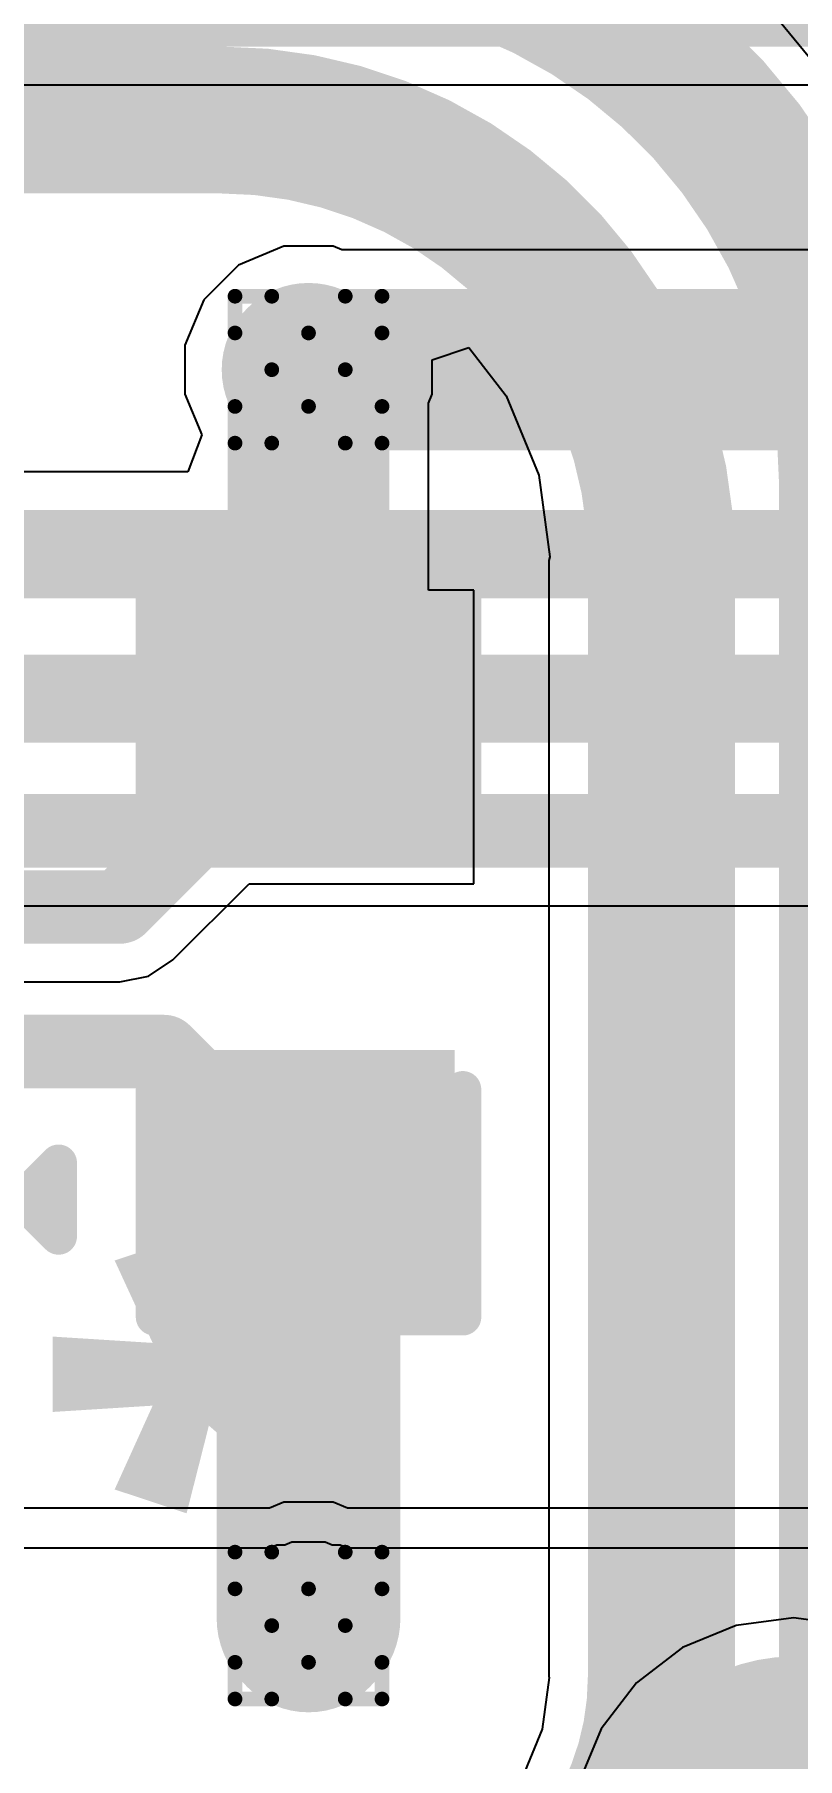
# Model space of a CAD drawing. Header units: inches. Extents: x -0.2 to 17.4, y -0.2 to 2.6.
# Drawn here: x 0.8297 to 0.9335, y 0.8749 to 1.1096 of the extents above; entities that cross this region are included whole.
import ezdxf

# ---------------------------------------------------------------- set-up
doc = ezdxf.new("R2010")
doc.units = ezdxf.units.IN
doc.header["$MEASUREMENT"] = 0
for name, color, linetype in [('Bottom Layer', 5, 'Continuous'), ('Drill Drawing', 1, 'Continuous'), ('Top Layer', 1, 'Continuous'), ('Top Overlay', 2, 'Continuous'), ('Top Paste', 8, 'Continuous'), ('Top Solder', 216, 'Continuous'), ('Via Holes', 16, 'Continuous')]:
    doc.layers.add(name, color=color, linetype=linetype)
doc.styles.add('Arial_Bold', font='', dxfattribs={"height": 0.2})
doc.styles.get('Arial_Bold').set_extended_font_data('Arial', bold=True)

# ---------------------------------------------------------------- blocks, each defined once
blk = doc.blocks.new('VSSOP_8_3_1_2_1__18')
at = {"layer": 'Top Layer'}
for points in [[(-0.04528, 0.03543), (-0.04528, 0.02362), (-0.07677, 0.02362), (-0.07677, 0.03543)], [(0.07677, 0.03543), (0.07677, 0.02362), (0.04528, 0.02362), (0.04528, 0.03543)], [(-0.04528, 0.01575), (-0.04528, 0.00394), (-0.07677, 0.00394), (-0.07677, 0.01575)], [(0.07677, 0.01575), (0.07677, 0.00394), (0.04528, 0.00394), (0.04528, 0.01575)], [(-0.04528, -0.00394), (-0.04528, -0.01575), (-0.07677, -0.01575), (-0.07677, -0.00394)], [(0.07677, -0.00394), (0.07677, -0.01575), (0.04528, -0.01575), (0.04528, -0.00394)], [(-0.04528, -0.02362), (-0.04528, -0.03543), (-0.07677, -0.03543), (-0.07677, -0.02362)], [(0.07677, -0.02362), (0.07677, -0.03543), (0.04528, -0.03543), (0.04528, -0.02362)]]:
    blk.add_hatch(color=1, dxfattribs=at).paths.add_polyline_path(points)
at = {"layer": 'Top Paste'}
for points in [[(-0.04528, 0.03543), (-0.04528, 0.02362), (-0.07677, 0.02362), (-0.07677, 0.03543)], [(0.07677, 0.03543), (0.07677, 0.02362), (0.04528, 0.02362), (0.04528, 0.03543)], [(-0.04528, 0.01575), (-0.04528, 0.00394), (-0.07677, 0.00394), (-0.07677, 0.01575)], [(0.07677, 0.01575), (0.07677, 0.00394), (0.04528, 0.00394), (0.04528, 0.01575)], [(-0.04528, -0.00394), (-0.04528, -0.01575), (-0.07677, -0.01575), (-0.07677, -0.00394)], [(0.07677, -0.00394), (0.07677, -0.01575), (0.04528, -0.01575), (0.04528, -0.00394)], [(-0.04528, -0.02362), (-0.04528, -0.03543), (-0.07677, -0.03543), (-0.07677, -0.02362)], [(0.07677, -0.02362), (0.07677, -0.03543), (0.04528, -0.03543), (0.04528, -0.02362)]]:
    blk.add_hatch(color=8, dxfattribs=at).paths.add_polyline_path(points)
at = {"layer": 'Top Solder'}
for points in [[(-0.04128, 0.03943), (-0.04128, 0.01962), (-0.08077, 0.01962), (-0.08077, 0.03943)], [(0.08077, 0.03943), (0.08077, 0.01962), (0.04128, 0.01962), (0.04128, 0.03943)], [(-0.04128, 0.01975), (-0.04128, -0.00006), (-0.08077, -0.00006), (-0.08077, 0.01975)], [(0.08077, 0.01975), (0.08077, -0.00006), (0.04128, -0.00006), (0.04128, 0.01975)], [(-0.04128, 0.00006), (-0.04128, -0.01975), (-0.08077, -0.01975), (-0.08077, 0.00006)], [(0.08077, 0.00006), (0.08077, -0.01975), (0.04128, -0.01975), (0.04128, 0.00006)], [(-0.04128, -0.01962), (-0.04128, -0.03943), (-0.08077, -0.03943), (-0.08077, -0.01962)], [(0.08077, -0.01962), (0.08077, -0.03943), (0.04128, -0.03943), (0.04128, -0.01962)]]:
    blk.add_hatch(color=216, dxfattribs=at).paths.add_polyline_path(points)
at = {"layer": 'Top Overlay'}
for points in [[(0.042, 0.041, 0.005, 0.005, 0), (-0.042, 0.041, 0.005, 0.005, 0)], [(-0.042, 0.041, 0.005, 0.005, 0), (-0.042, 0.036, 0.005, 0.005, 0)], [(0.042, 0.041, 0.005, 0.005, 0), (0.042, 0.036, 0.005, 0.005, 0)], [(-0.083, 0.03, 0.005, 0.005, 0), (-0.088, 0.035, 0.005, 0.005, 0)], [(-0.088, 0.035, 0.005, 0.005, 0), (-0.088, 0.025, 0.005, 0.005, 0)], [(-0.083, 0.03, 0.005, 0.005, 0), (-0.088, 0.025, 0.005, 0.005, 0)], [(-0.042, -0.036, 0.005, 0.005, 0), (-0.042, -0.041, 0.005, 0.005, 0)], [(0.042, -0.036, 0.005, 0.005, 0), (0.042, -0.041, 0.005, 0.005, 0)], [(0.042, -0.041, 0.005, 0.005, 0), (-0.042, -0.041, 0.005, 0.005, 0)]]:
    blk.add_lwpolyline(points, format="xyseb", dxfattribs=at)
for points in [[(-0.04325, 0.041, 0.0025, 0.0025, 1), (-0.04075, 0.041, 0.0025, 0.0025, 1)], [(-0.04325, 0.041, 0.0025, 0.0025, 1), (-0.04075, 0.041, 0.0025, 0.0025, 1)], [(0.04075, 0.041, 0.0025, 0.0025, 1), (0.04325, 0.041, 0.0025, 0.0025, 1)], [(0.04075, 0.041, 0.0025, 0.0025, 1), (0.04325, 0.041, 0.0025, 0.0025, 1)], [(-0.04325, 0.036, 0.0025, 0.0025, 1), (-0.04075, 0.036, 0.0025, 0.0025, 1)], [(0.04075, 0.036, 0.0025, 0.0025, 1), (0.04325, 0.036, 0.0025, 0.0025, 1)], [(-0.08925, 0.035, 0.0025, 0.0025, 1), (-0.08675, 0.035, 0.0025, 0.0025, 1)], [(-0.08925, 0.035, 0.0025, 0.0025, 1), (-0.08675, 0.035, 0.0025, 0.0025, 1)], [(-0.08425, 0.03, 0.0025, 0.0025, 1), (-0.08175, 0.03, 0.0025, 0.0025, 1)], [(-0.08425, 0.03, 0.0025, 0.0025, 1), (-0.08175, 0.03, 0.0025, 0.0025, 1)], [(-0.08925, 0.025, 0.0025, 0.0025, 1), (-0.08675, 0.025, 0.0025, 0.0025, 1)], [(-0.08925, 0.025, 0.0025, 0.0025, 1), (-0.08675, 0.025, 0.0025, 0.0025, 1)], [(-0.04325, -0.036, 0.0025, 0.0025, 1), (-0.04075, -0.036, 0.0025, 0.0025, 1)], [(0.04075, -0.036, 0.0025, 0.0025, 1), (0.04325, -0.036, 0.0025, 0.0025, 1)], [(-0.04325, -0.041, 0.0025, 0.0025, 1), (-0.04075, -0.041, 0.0025, 0.0025, 1)], [(-0.04325, -0.041, 0.0025, 0.0025, 1), (-0.04075, -0.041, 0.0025, 0.0025, 1)], [(0.04075, -0.041, 0.0025, 0.0025, 1), (0.04325, -0.041, 0.0025, 0.0025, 1)], [(0.04075, -0.041, 0.0025, 0.0025, 1), (0.04325, -0.041, 0.0025, 0.0025, 1)]]:
    blk.add_lwpolyline(points, format="xyseb", close=True, dxfattribs=at)
blk = doc.blocks.new('C___0603_96')
at = {"layer": 'Top Layer'}
for points in [[(-0.015, 0.0175), (-0.015, -0.0175), (-0.045, -0.0175), (-0.045, 0.0175)], [(0.045, 0.0175), (0.045, -0.0175), (0.015, -0.0175), (0.015, 0.0175)]]:
    blk.add_hatch(color=1, dxfattribs=at).paths.add_polyline_path(points)
at = {"layer": 'Top Paste'}
for points in [[(-0.015, 0.0175), (-0.015, -0.0175), (-0.045, -0.0175), (-0.045, 0.0175)], [(0.045, 0.0175), (0.045, -0.0175), (0.015, -0.0175), (0.015, 0.0175)]]:
    blk.add_hatch(color=8, dxfattribs=at).paths.add_polyline_path(points)
at = {"layer": 'Top Solder'}
for points in [[(-0.01264, 0.01986), (-0.01264, -0.01986), (-0.04736, -0.01986), (-0.04736, 0.01986)], [(0.04736, 0.01986), (0.04736, -0.01986), (0.01264, -0.01986), (0.01264, 0.01986)]]:
    blk.add_hatch(color=216, dxfattribs=at).paths.add_polyline_path(points)
at = {"layer": 'Top Overlay'}
for points in [[(-0.018, 0.021, 0.005, 0.005, 0), (-0.049, 0.021, 0.005, 0.005, 0)], [(-0.049, -0.021, 0.005, 0.005, 0), (-0.049, 0.021, 0.005, 0.005, 0)], [(0.049, 0.021, 0.005, 0.005, 0), (0.018, 0.021, 0.005, 0.005, 0)], [(0.049, -0.021, 0.005, 0.005, 0), (0.049, 0.021, 0.005, 0.005, 0)], [(-0.018, -0.021, 0.005, 0.005, 0), (-0.049, -0.021, 0.005, 0.005, 0)], [(0.049, -0.021, 0.005, 0.005, 0), (0.018, -0.021, 0.005, 0.005, 0)]]:
    blk.add_lwpolyline(points, format="xyseb", dxfattribs=at)
for points in [[(-0.05025, 0.021, 0.0025, 0.0025, 1), (-0.04775, 0.021, 0.0025, 0.0025, 1)], [(-0.05025, 0.021, 0.0025, 0.0025, 1), (-0.04775, 0.021, 0.0025, 0.0025, 1)], [(-0.01925, 0.021, 0.0025, 0.0025, 1), (-0.01675, 0.021, 0.0025, 0.0025, 1)], [(0.01675, 0.021, 0.0025, 0.0025, 1), (0.01925, 0.021, 0.0025, 0.0025, 1)], [(0.04775, 0.021, 0.0025, 0.0025, 1), (0.05025, 0.021, 0.0025, 0.0025, 1)], [(0.04775, 0.021, 0.0025, 0.0025, 1), (0.05025, 0.021, 0.0025, 0.0025, 1)], [(-0.05025, -0.021, 0.0025, 0.0025, 1), (-0.04775, -0.021, 0.0025, 0.0025, 1)], [(-0.05025, -0.021, 0.0025, 0.0025, 1), (-0.04775, -0.021, 0.0025, 0.0025, 1)], [(-0.01925, -0.021, 0.0025, 0.0025, 1), (-0.01675, -0.021, 0.0025, 0.0025, 1)], [(0.01675, -0.021, 0.0025, 0.0025, 1), (0.01925, -0.021, 0.0025, 0.0025, 1)], [(0.04775, -0.021, 0.0025, 0.0025, 1), (0.05025, -0.021, 0.0025, 0.0025, 1)], [(0.04775, -0.021, 0.0025, 0.0025, 1), (0.05025, -0.021, 0.0025, 0.0025, 1)]]:
    blk.add_lwpolyline(points, format="xyseb", close=True, dxfattribs=at)

msp = doc.modelspace()

# ---------------------------------------------------------------- hatches: boundary and pattern name
at = {"layer": 'Bottom Layer'}
h = msp.add_hatch(color=5, dxfattribs=at)
edge = h.paths.add_edge_path()
edge.add_arc((0.867, 1.064), 0.01181, 0, 360)
h = msp.add_hatch(color=5, dxfattribs=at)
edge = h.paths.add_edge_path()
edge.add_arc((0.867, 0.893), 0.01181, 0, 360)
at = {"layer": 'Top Layer'}
h = msp.add_hatch(color=1, dxfattribs=at)
edge = h.paths.add_edge_path()
edge.add_arc((0.867, 1.064), 0.01181, 0, 360)
h = msp.add_hatch(color=1, dxfattribs=at)
edge = h.paths.add_edge_path()
edge.add_arc((0.867, 0.893), 0.01181, 0, 360)
at = {"layer": 'Via Holes'}
h = msp.add_hatch(color=7, dxfattribs=at)
edge = h.paths.add_edge_path()
edge.add_arc((0.867, 1.064), 0.00591, 0, 360)
h = msp.add_hatch(color=7, dxfattribs=at)
edge = h.paths.add_edge_path()
edge.add_arc((0.867, 0.893), 0.00591, 0, 360)

# ---------------------------------------------------------------- linework, layer by layer
at = {"layer": 'Bottom Layer'}
for p, q in [((0.4902, 1.10278), (0.98544, 1.10278)), ((0.86366, 1.08081), (0.85748, 1.07825)), ((0.87034, 1.08081), (0.86366, 1.08081)), ((0.87154, 1.08031), (0.87034, 1.08081)), ((1.00824, 1.08031), (0.87154, 1.08031)), ((0.85748, 1.07825), (0.85275, 1.07352)), ((0.85275, 1.07352), (0.85019, 1.06734)), ((0.85019, 1.06734), (0.85019, 1.06066)), ((0.85019, 1.06066), (0.85249, 1.05511)), ((0.85249, 1.05511), (0.85058, 1.05011)), ((0.85058, 1.05011), (0.77296, 1.05011)), ((0.82649, 0.99101), (1.18021, 0.99101)), ((0.8617, 0.909), (0.58555, 0.909)), ((0.86366, 0.90981), (0.8617, 0.909)), ((0.87034, 0.90981), (0.86366, 0.90981)), ((0.8723, 0.909), (0.87034, 0.90981)), ((1.13676, 0.909), (0.8723, 0.909)), ((0.8617, 0.90359), (0.86269, 0.904)), ((0.86269, 0.904), (0.86377, 0.904)), ((0.86377, 0.904), (0.86473, 0.9044)), ((0.86473, 0.9044), (0.86927, 0.9044)), ((0.86927, 0.9044), (0.87023, 0.904)), ((0.87023, 0.904), (0.87131, 0.904)), ((0.87131, 0.904), (0.8723, 0.90359)), ((0.58555, 0.90359), (0.8617, 0.90359)), ((0.8723, 0.90359), (1.13568, 0.90359)), ((0.92517, 0.89303), (0.91787, 0.89)), ((0.933, 0.89406), (0.92517, 0.89303)), ((0.94083, 0.89303), (0.933, 0.89406)), ((0.91787, 0.89), (0.9116, 0.88519)), ((0.9116, 0.88519), (0.9068, 0.87893)), ((0.9068, 0.87893), (0.90377, 0.87163))]:
    msp.add_line(p, q, dxfattribs=at)
for points in [[(0.416, 1.114, 0.012, 0.012, 0), (0.998, 1.114, 0.012, 0.012, 0)], [(0.867, 1.064, 0.022, 0.022, 0), (1.015, 1.064, 0.022, 0.022, 0)], [(0.396, 1.03889, 0.012, 0.012, 0), (1.07815, 1.03889, 0.012, 0.012, 0)], [(0.78521, 1.01921, 0.012, 0.012, 0), (1.16521, 1.01921, 0.012, 0.012, 0)], [(0.82226, 1.00121, 0.01, 0.01, 0), (1.18021, 1.00121, 0.01, 0.01, 0)], [(0.918, 0.8638, 0.02, 0.02, -1), (0.948, 0.8638, 0.02, 0.02, 0)]]:
    msp.add_lwpolyline(points, format="xyseb", dxfattribs=at)
msp.add_lwpolyline([(0.8615, 1.064, 0.011, 0.011, 1), (0.8725, 1.064, 0.011, 0.011, 1)], format="xyseb", close=True, dxfattribs=at)
at = {"layer": 'Drill Drawing'}
for points in [[(0.857, 1.069, 0.002, 0.002, 0), (0.857, 1.074, 0.002, 0.002, 0)], [(0.857, 1.074, 0.002, 0.002, 0), (0.862, 1.074, 0.002, 0.002, 0)], [(0.862, 1.074, 0.002, 0.002, 0), (0.867, 1.069, 0.002, 0.002, 0)], [(0.867, 1.069, 0.002, 0.002, 0), (0.872, 1.074, 0.002, 0.002, 0)], [(0.872, 1.074, 0.002, 0.002, 0), (0.877, 1.074, 0.002, 0.002, 0)], [(0.877, 1.069, 0.002, 0.002, 0), (0.877, 1.074, 0.002, 0.002, 0)], [(0.857, 1.069, 0.002, 0.002, 0), (0.862, 1.064, 0.002, 0.002, 0)], [(0.872, 1.064, 0.002, 0.002, 0), (0.877, 1.069, 0.002, 0.002, 0)], [(0.857, 1.059, 0.002, 0.002, 0), (0.862, 1.064, 0.002, 0.002, 0)], [(0.872, 1.064, 0.002, 0.002, 0), (0.877, 1.059, 0.002, 0.002, 0)], [(0.857, 1.054, 0.002, 0.002, 0), (0.857, 1.059, 0.002, 0.002, 0)], [(0.862, 1.054, 0.002, 0.002, 0), (0.867, 1.059, 0.002, 0.002, 0)], [(0.867, 1.059, 0.002, 0.002, 0), (0.872, 1.054, 0.002, 0.002, 0)], [(0.877, 1.054, 0.002, 0.002, 0), (0.877, 1.059, 0.002, 0.002, 0)], [(0.857, 1.054, 0.002, 0.002, 0), (0.862, 1.054, 0.002, 0.002, 0)], [(0.872, 1.054, 0.002, 0.002, 0), (0.877, 1.054, 0.002, 0.002, 0)], [(0.857, 0.898, 0.002, 0.002, 0), (0.857, 0.903, 0.002, 0.002, 0)], [(0.857, 0.903, 0.002, 0.002, 0), (0.862, 0.903, 0.002, 0.002, 0)], [(0.862, 0.903, 0.002, 0.002, 0), (0.867, 0.898, 0.002, 0.002, 0)], [(0.867, 0.898, 0.002, 0.002, 0), (0.872, 0.903, 0.002, 0.002, 0)], [(0.872, 0.903, 0.002, 0.002, 0), (0.877, 0.903, 0.002, 0.002, 0)], [(0.877, 0.898, 0.002, 0.002, 0), (0.877, 0.903, 0.002, 0.002, 0)], [(0.857, 0.898, 0.002, 0.002, 0), (0.862, 0.893, 0.002, 0.002, 0)], [(0.872, 0.893, 0.002, 0.002, 0), (0.877, 0.898, 0.002, 0.002, 0)], [(0.857, 0.888, 0.002, 0.002, 0), (0.862, 0.893, 0.002, 0.002, 0)], [(0.872, 0.893, 0.002, 0.002, 0), (0.877, 0.888, 0.002, 0.002, 0)], [(0.857, 0.883, 0.002, 0.002, 0), (0.857, 0.888, 0.002, 0.002, 0)], [(0.862, 0.883, 0.002, 0.002, 0), (0.867, 0.888, 0.002, 0.002, 0)], [(0.867, 0.888, 0.002, 0.002, 0), (0.872, 0.883, 0.002, 0.002, 0)], [(0.877, 0.883, 0.002, 0.002, 0), (0.877, 0.888, 0.002, 0.002, 0)], [(0.857, 0.883, 0.002, 0.002, 0), (0.862, 0.883, 0.002, 0.002, 0)], [(0.872, 0.883, 0.002, 0.002, 0), (0.877, 0.883, 0.002, 0.002, 0)]]:
    msp.add_lwpolyline(points, format="xyseb", dxfattribs=at)
for points in [[(0.8565, 1.074, 0.001, 0.001, 1), (0.8575, 1.074, 0.001, 0.001, 1)], [(0.8565, 1.074, 0.001, 0.001, 1), (0.8575, 1.074, 0.001, 0.001, 1)], [(0.8615, 1.074, 0.001, 0.001, 1), (0.8625, 1.074, 0.001, 0.001, 1)], [(0.8615, 1.074, 0.001, 0.001, 1), (0.8625, 1.074, 0.001, 0.001, 1)], [(0.8715, 1.074, 0.001, 0.001, 1), (0.8725, 1.074, 0.001, 0.001, 1)], [(0.8715, 1.074, 0.001, 0.001, 1), (0.8725, 1.074, 0.001, 0.001, 1)], [(0.8765, 1.074, 0.001, 0.001, 1), (0.8775, 1.074, 0.001, 0.001, 1)], [(0.8765, 1.074, 0.001, 0.001, 1), (0.8775, 1.074, 0.001, 0.001, 1)], [(0.8565, 1.069, 0.001, 0.001, 1), (0.8575, 1.069, 0.001, 0.001, 1)], [(0.8565, 1.069, 0.001, 0.001, 1), (0.8575, 1.069, 0.001, 0.001, 1)], [(0.8665, 1.069, 0.001, 0.001, 1), (0.8675, 1.069, 0.001, 0.001, 1)], [(0.8665, 1.069, 0.001, 0.001, 1), (0.8675, 1.069, 0.001, 0.001, 1)], [(0.8765, 1.069, 0.001, 0.001, 1), (0.8775, 1.069, 0.001, 0.001, 1)], [(0.8765, 1.069, 0.001, 0.001, 1), (0.8775, 1.069, 0.001, 0.001, 1)], [(0.8615, 1.064, 0.001, 0.001, 1), (0.8625, 1.064, 0.001, 0.001, 1)], [(0.8615, 1.064, 0.001, 0.001, 1), (0.8625, 1.064, 0.001, 0.001, 1)], [(0.8715, 1.064, 0.001, 0.001, 1), (0.8725, 1.064, 0.001, 0.001, 1)], [(0.8715, 1.064, 0.001, 0.001, 1), (0.8725, 1.064, 0.001, 0.001, 1)], [(0.8565, 1.059, 0.001, 0.001, 1), (0.8575, 1.059, 0.001, 0.001, 1)], [(0.8565, 1.059, 0.001, 0.001, 1), (0.8575, 1.059, 0.001, 0.001, 1)], [(0.8665, 1.059, 0.001, 0.001, 1), (0.8675, 1.059, 0.001, 0.001, 1)], [(0.8665, 1.059, 0.001, 0.001, 1), (0.8675, 1.059, 0.001, 0.001, 1)], [(0.8765, 1.059, 0.001, 0.001, 1), (0.8775, 1.059, 0.001, 0.001, 1)], [(0.8765, 1.059, 0.001, 0.001, 1), (0.8775, 1.059, 0.001, 0.001, 1)], [(0.8565, 1.054, 0.001, 0.001, 1), (0.8575, 1.054, 0.001, 0.001, 1)], [(0.8565, 1.054, 0.001, 0.001, 1), (0.8575, 1.054, 0.001, 0.001, 1)], [(0.8615, 1.054, 0.001, 0.001, 1), (0.8625, 1.054, 0.001, 0.001, 1)], [(0.8615, 1.054, 0.001, 0.001, 1), (0.8625, 1.054, 0.001, 0.001, 1)], [(0.8715, 1.054, 0.001, 0.001, 1), (0.8725, 1.054, 0.001, 0.001, 1)], [(0.8715, 1.054, 0.001, 0.001, 1), (0.8725, 1.054, 0.001, 0.001, 1)], [(0.8765, 1.054, 0.001, 0.001, 1), (0.8775, 1.054, 0.001, 0.001, 1)], [(0.8765, 1.054, 0.001, 0.001, 1), (0.8775, 1.054, 0.001, 0.001, 1)], [(0.8565, 0.903, 0.001, 0.001, 1), (0.8575, 0.903, 0.001, 0.001, 1)], [(0.8565, 0.903, 0.001, 0.001, 1), (0.8575, 0.903, 0.001, 0.001, 1)], [(0.8615, 0.903, 0.001, 0.001, 1), (0.8625, 0.903, 0.001, 0.001, 1)], [(0.8615, 0.903, 0.001, 0.001, 1), (0.8625, 0.903, 0.001, 0.001, 1)], [(0.8715, 0.903, 0.001, 0.001, 1), (0.8725, 0.903, 0.001, 0.001, 1)], [(0.8715, 0.903, 0.001, 0.001, 1), (0.8725, 0.903, 0.001, 0.001, 1)], [(0.8765, 0.903, 0.001, 0.001, 1), (0.8775, 0.903, 0.001, 0.001, 1)], [(0.8765, 0.903, 0.001, 0.001, 1), (0.8775, 0.903, 0.001, 0.001, 1)], [(0.8565, 0.898, 0.001, 0.001, 1), (0.8575, 0.898, 0.001, 0.001, 1)], [(0.8565, 0.898, 0.001, 0.001, 1), (0.8575, 0.898, 0.001, 0.001, 1)], [(0.8665, 0.898, 0.001, 0.001, 1), (0.8675, 0.898, 0.001, 0.001, 1)], [(0.8665, 0.898, 0.001, 0.001, 1), (0.8675, 0.898, 0.001, 0.001, 1)], [(0.8765, 0.898, 0.001, 0.001, 1), (0.8775, 0.898, 0.001, 0.001, 1)], [(0.8765, 0.898, 0.001, 0.001, 1), (0.8775, 0.898, 0.001, 0.001, 1)], [(0.8615, 0.893, 0.001, 0.001, 1), (0.8625, 0.893, 0.001, 0.001, 1)], [(0.8615, 0.893, 0.001, 0.001, 1), (0.8625, 0.893, 0.001, 0.001, 1)], [(0.8715, 0.893, 0.001, 0.001, 1), (0.8725, 0.893, 0.001, 0.001, 1)], [(0.8715, 0.893, 0.001, 0.001, 1), (0.8725, 0.893, 0.001, 0.001, 1)], [(0.8565, 0.888, 0.001, 0.001, 1), (0.8575, 0.888, 0.001, 0.001, 1)], [(0.8565, 0.888, 0.001, 0.001, 1), (0.8575, 0.888, 0.001, 0.001, 1)], [(0.8665, 0.888, 0.001, 0.001, 1), (0.8675, 0.888, 0.001, 0.001, 1)], [(0.8665, 0.888, 0.001, 0.001, 1), (0.8675, 0.888, 0.001, 0.001, 1)], [(0.8765, 0.888, 0.001, 0.001, 1), (0.8775, 0.888, 0.001, 0.001, 1)], [(0.8765, 0.888, 0.001, 0.001, 1), (0.8775, 0.888, 0.001, 0.001, 1)], [(0.8565, 0.883, 0.001, 0.001, 1), (0.8575, 0.883, 0.001, 0.001, 1)], [(0.8565, 0.883, 0.001, 0.001, 1), (0.8575, 0.883, 0.001, 0.001, 1)], [(0.8615, 0.883, 0.001, 0.001, 1), (0.8625, 0.883, 0.001, 0.001, 1)], [(0.8615, 0.883, 0.001, 0.001, 1), (0.8625, 0.883, 0.001, 0.001, 1)], [(0.8715, 0.883, 0.001, 0.001, 1), (0.8725, 0.883, 0.001, 0.001, 1)], [(0.8715, 0.883, 0.001, 0.001, 1), (0.8725, 0.883, 0.001, 0.001, 1)], [(0.8765, 0.883, 0.001, 0.001, 1), (0.8775, 0.883, 0.001, 0.001, 1)], [(0.8765, 0.883, 0.001, 0.001, 1), (0.8775, 0.883, 0.001, 0.001, 1)]]:
    msp.add_lwpolyline(points, format="xyseb", close=True, dxfattribs=at)
at = {"layer": 'Top Layer'}
for p, q in [((0.94116, 1.09914), (0.92988, 1.11288)), ((0.88381, 1.06534), (0.88881, 1.06704)), ((0.88881, 1.06704), (0.89387, 1.06044)), ((0.88381, 1.06066), (0.88381, 1.06534)), ((0.88331, 1.05946), (0.88381, 1.06066)), ((0.88331, 1.034), (0.88331, 1.05946)), ((0.89387, 1.06044), (0.89835, 1.04962)), ((0.89835, 1.04962), (0.89981, 1.03854)), ((0.89981, 1.03854), (0.89971, 1.038)), ((0.89971, 1.038), (0.89971, 0.886)), ((0.8895, 1.034), (0.88331, 1.034)), ((0.8895, 0.994), (0.8895, 1.034)), ((0.84855, 0.98363), (0.85892, 0.994)), ((0.85892, 0.994), (0.8895, 0.994)), ((0.84524, 0.98142), (0.84855, 0.98363)), ((0.84134, 0.98065), (0.84524, 0.98142)), ((0.82677, 0.98065), (0.84134, 0.98065)), ((0.89972, 0.88591), (0.8988, 0.8789)), ((0.89971, 0.886), (0.89972, 0.88591)), ((0.8988, 0.8789), (0.89606, 0.87229))]:
    msp.add_line(p, q, dxfattribs=at)
for points in [[(0.86577, 1.124, 0.02, 0.02, -0.414214), (0.941, 1.04877, 0.02, 0.02, 0)], [(0.679, 1.098, 0.02, 0.02, 0), (0.855, 1.098, 0.02, 0.02, 0)], [(0.855, 1.098, 0.02, 0.02, -0.414214), (0.915, 1.038, 0.02, 0.02, 0)], [(0.867, 1.014, 0.022, 0.022, 0), (0.867, 1.064, 0.022, 0.022, 0)], [(0.941, 0.886, 0.02, 0.02, 0), (0.941, 1.04877, 0.02, 0.02, 0)], [(0.915, 0.886, 0.02, 0.02, 0), (0.915, 1.038, 0.02, 0.02, 0)], [(0.84134, 0.99084, 0.01, 0.01, 0), (0.8645, 1.014, 0.01, 0.01, 0)], [(0.8645, 1.014, 0.01, 0.01, 0), (0.867, 1.014, 0.01, 0.01, 0)], [(0.80602, 0.99084, 0.01, 0.01, 0), (0.84134, 0.99084, 0.01, 0.01, 0)], [(0.80602, 0.97116, 0.01, 0.01, 0), (0.84734, 0.97116, 0.01, 0.01, 0)], [(0.84734, 0.97116, 0.01, 0.01, 0), (0.8645, 0.954, 0.01, 0.01, 0)], [(0.867, 0.894, 0.025, 0.025, 0), (0.867, 0.954, 0.025, 0.025, 0)], [(0.8645, 0.954, 0.01, 0.01, 0), (0.867, 0.954, 0.01, 0.01, 0)], [(0.941, 0.886, 0.02, 0.02, -0.414214), (0.86969, 0.81469, 0.02, 0.02, 0)], [(0.915, 0.886, 0.02, 0.02, -0.414214), (0.87231, 0.84331, 0.02, 0.02, 0)]]:
    msp.add_lwpolyline(points, format="xyseb", dxfattribs=at)
for points in [[(0.85, 1.098, 0.01, 0.01, 1), (0.86, 1.098, 0.01, 0.01, 1)], [(0.85, 1.098, 0.01, 0.01, 1), (0.86, 1.098, 0.01, 0.01, 1)], [(0.8615, 1.064, 0.011, 0.011, 1), (0.8725, 1.064, 0.011, 0.011, 1)], [(0.936, 1.04877, 0.01, 0.01, 1), (0.946, 1.04877, 0.01, 0.01, 1)], [(0.936, 1.04877, 0.01, 0.01, 1), (0.946, 1.04877, 0.01, 0.01, 1)], [(0.91, 1.038, 0.01, 0.01, 1), (0.92, 1.038, 0.01, 0.01, 1)], [(0.91, 1.038, 0.01, 0.01, 1), (0.92, 1.038, 0.01, 0.01, 1)], [(0.8615, 1.014, 0.011, 0.011, 1), (0.8725, 1.014, 0.011, 0.011, 1)], [(0.862, 1.014, 0.005, 0.005, 1), (0.867, 1.014, 0.005, 0.005, 1)], [(0.862, 1.014, 0.005, 0.005, 1), (0.867, 1.014, 0.005, 0.005, 1)], [(0.8645, 1.014, 0.005, 0.005, 1), (0.8695, 1.014, 0.005, 0.005, 1)], [(0.83884, 0.99084, 0.005, 0.005, 1), (0.84384, 0.99084, 0.005, 0.005, 1)], [(0.83884, 0.99084, 0.005, 0.005, 1), (0.84384, 0.99084, 0.005, 0.005, 1)], [(0.84484, 0.97116, 0.005, 0.005, 1), (0.84984, 0.97116, 0.005, 0.005, 1)], [(0.84484, 0.97116, 0.005, 0.005, 1), (0.84984, 0.97116, 0.005, 0.005, 1)], [(0.86075, 0.954, 0.0125, 0.0125, 1), (0.87325, 0.954, 0.0125, 0.0125, 1)], [(0.862, 0.954, 0.005, 0.005, 1), (0.867, 0.954, 0.005, 0.005, 1)], [(0.862, 0.954, 0.005, 0.005, 1), (0.867, 0.954, 0.005, 0.005, 1)], [(0.8645, 0.954, 0.005, 0.005, 1), (0.8695, 0.954, 0.005, 0.005, 1)], [(0.86075, 0.894, 0.0125, 0.0125, 1), (0.87325, 0.894, 0.0125, 0.0125, 1)], [(0.91, 0.886, 0.01, 0.01, 1), (0.92, 0.886, 0.01, 0.01, 1)], [(0.91, 0.886, 0.01, 0.01, 1), (0.92, 0.886, 0.01, 0.01, 1)], [(0.936, 0.886, 0.01, 0.01, 1), (0.946, 0.886, 0.01, 0.01, 1)], [(0.936, 0.886, 0.01, 0.01, 1), (0.946, 0.886, 0.01, 0.01, 1)]]:
    msp.add_lwpolyline(points, format="xyseb", close=True, dxfattribs=at)

# ---------------------------------------------------------------- block references
for name, p, rotation in [('C___0603_96', (0.867, 0.984), 270), ('VSSOP_8_3_1_2_1__18', (0.745, 0.981), 180)]:
    msp.add_blockref(name, p, dxfattribs=dict(rotation=rotation))

# ---------------------------------------------------------------- texts
at = {"layer": 'Top Overlay', "style": 'Arial_Bold'}
msp.add_text('*', height=0.07, rotation=90, dxfattribs=at).set_placement((0.90218, 0.908))

doc.saveas('drawing.dxf')
